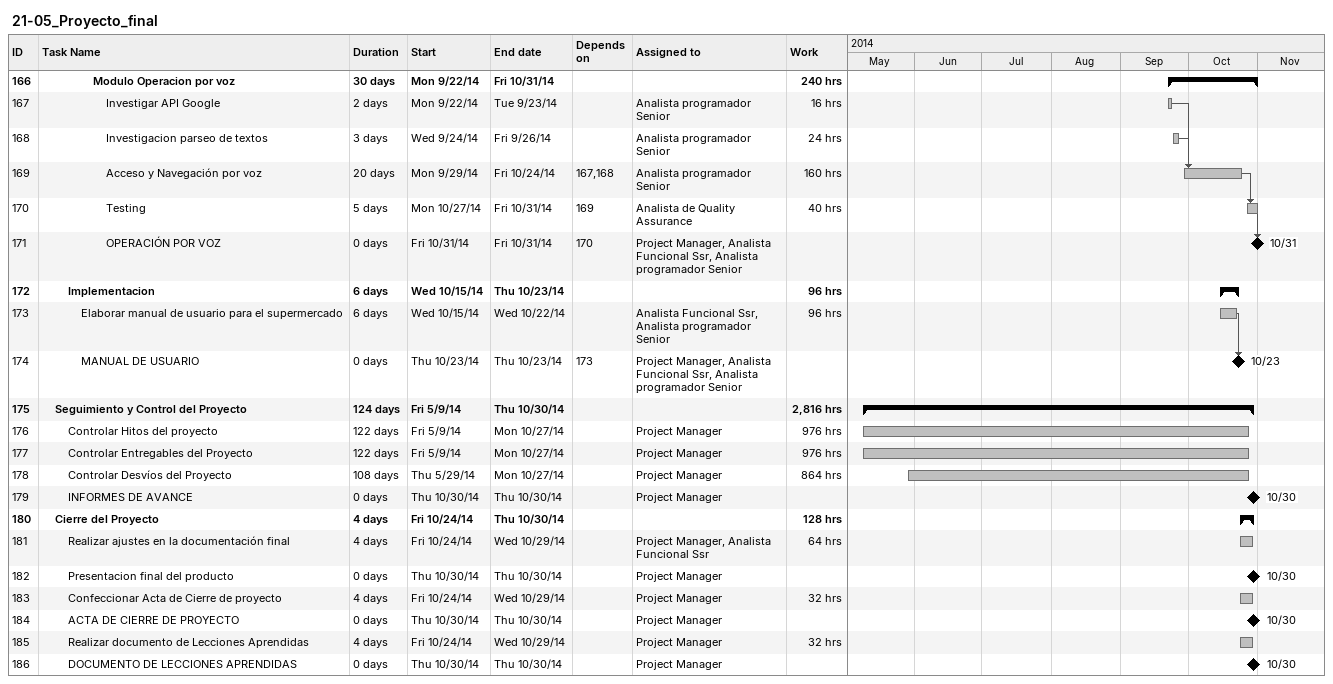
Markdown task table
21-05_Proyecto_final

| ID | Level | Task | Duration | Start | Finish | Predecessors | Resources | Work (h) |
|---|---|---|---|---|---|---|---|---|
| 166 | 5 | **Modulo Operacion por voz** | 30d | 2014-09-22 | 2014-10-31 |  |  | 240 |
| 167 | 6 | Investigar API Google | 2d | 2014-09-22 | 2014-09-23 |  | Analista programador Senior | 16 |
| 168 | 6 | Investigacion parseo de textos | 3d | 2014-09-24 | 2014-09-26 |  | Analista programador Senior | 24 |
| 169 | 6 | Acceso y Navegación por voz | 20d | 2014-09-29 | 2014-10-24 | 167, 168 | Analista programador Senior | 160 |
| 170 | 6 | Testing | 5d | 2014-10-27 | 2014-10-31 | 169 | Analista de Quality Assurance | 40 |
| 171 | 6 | OPERACIÓN POR VOZ | 0d | 2014-10-31 | 2014-10-31 | 170 | Project Manager, Analista Funcional Ssr, Analista programador Senior |  |
| 172 | 3 | **Implementacion** | 6d | 2014-10-15 | 2014-10-23 |  |  | 96 |
| 173 | 4 | Elaborar manual de usuario para el supermercado | 6d | 2014-10-15 | 2014-10-22 |  | Analista Funcional Ssr, Analista programador Senior | 96 |
| 174 | 4 | MANUAL DE USUARIO | 0d | 2014-10-23 | 2014-10-23 | 173 | Project Manager, Analista Funcional Ssr, Analista programador Senior |  |
| 175 | 2 | **Seguimiento y Control del Proyecto** | 124d | 2014-05-09 | 2014-10-30 |  |  | 2816 |
| 176 | 3 | Controlar Hitos del proyecto | 122d | 2014-05-09 | 2014-10-27 |  | Project Manager | 976 |
| 177 | 3 | Controlar Entregables del Proyecto | 122d | 2014-05-09 | 2014-10-27 |  | Project Manager | 976 |
| 178 | 3 | Controlar Desvíos del Proyecto | 108d | 2014-05-29 | 2014-10-27 |  | Project Manager | 864 |
| 179 | 3 | INFORMES DE AVANCE | 0d | 2014-10-30 | 2014-10-30 |  | Project Manager |  |
| 180 | 2 | **Cierre del Proyecto** | 4d | 2014-10-24 | 2014-10-30 |  |  | 128 |
| 181 | 3 | Realizar ajustes en la documentación final | 4d | 2014-10-24 | 2014-10-29 |  | Project Manager, Analista Funcional Ssr | 64 |
| 182 | 3 | Presentacion final del producto | 0d | 2014-10-30 | 2014-10-30 |  | Project Manager |  |
| 183 | 3 | Confeccionar Acta de Cierre de proyecto | 4d | 2014-10-24 | 2014-10-29 |  | Project Manager | 32 |
| 184 | 3 | ACTA DE CIERRE DE PROYECTO | 0d | 2014-10-30 | 2014-10-30 |  | Project Manager |  |
| 185 | 3 | Realizar documento de Lecciones Aprendidas | 4d | 2014-10-24 | 2014-10-29 |  | Project Manager | 32 |
| 186 | 3 | DOCUMENTO DE LECCIONES APRENDIDAS | 0d | 2014-10-30 | 2014-10-30 |  | Project Manager |  |
